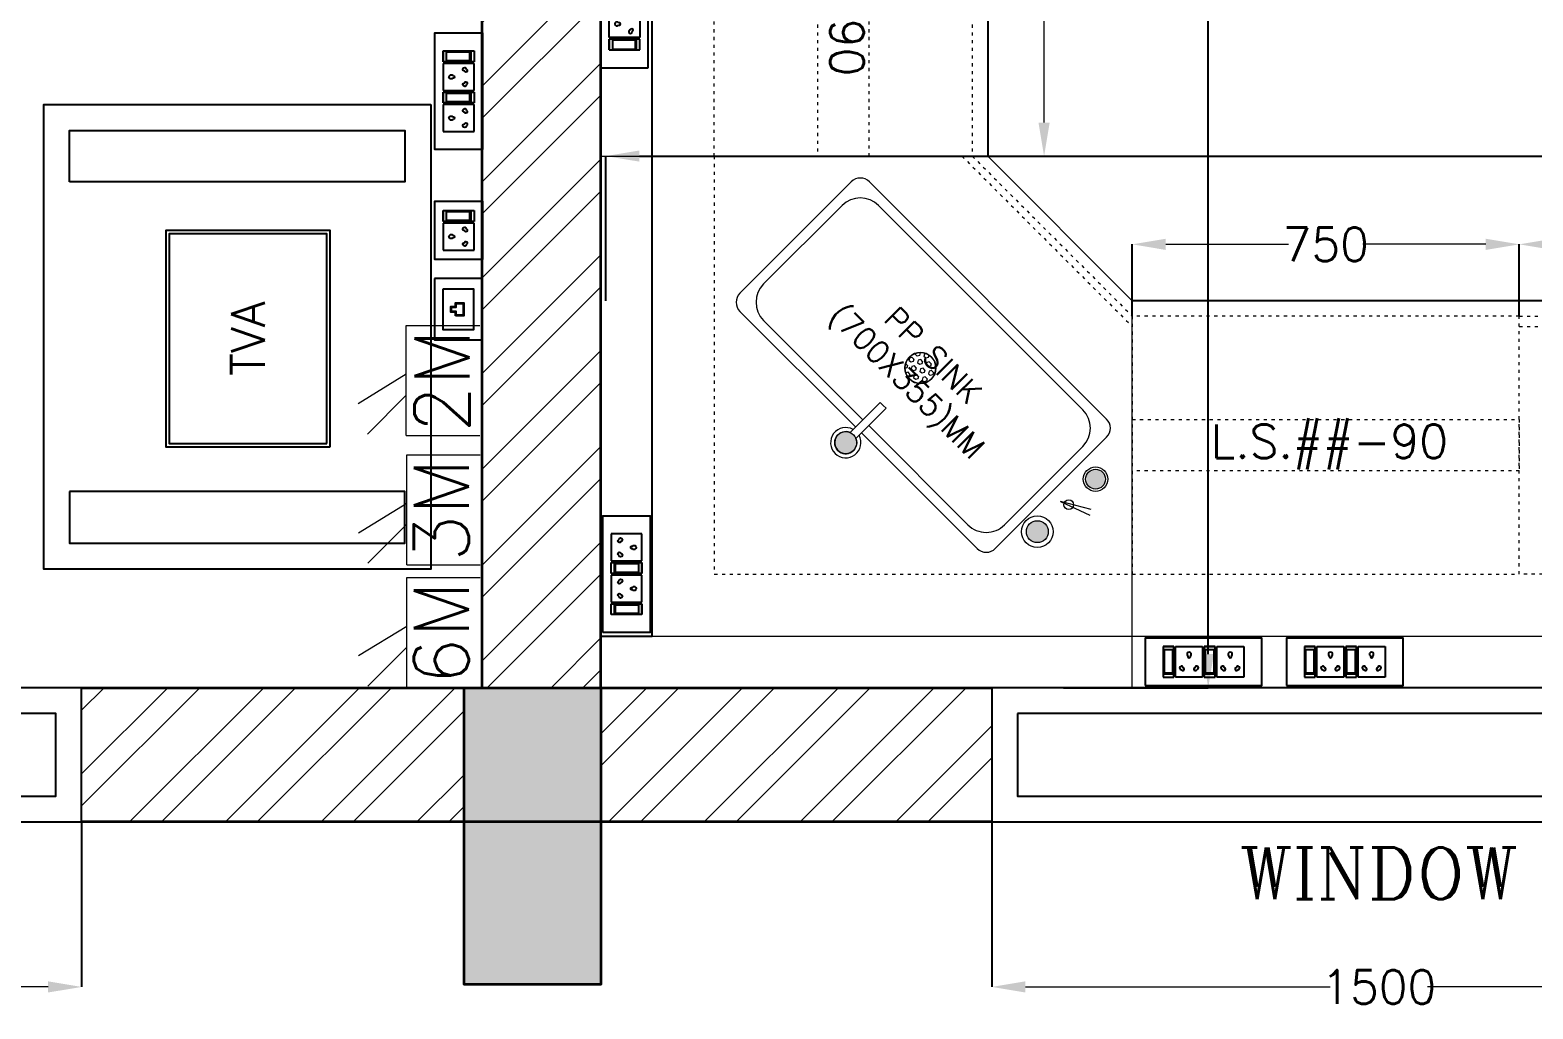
# Model space of a CAD drawing. Extents: x -52083 to 49512, y -145230 to 20224.
# Drawn here: x -37431 to -34519, y -20351 to -18454 of the extents above; entities that cross this region are included whole.
import ezdxf
from ezdxf.enums import TextEntityAlignment as Align

# ---------------------------------------------------------------- set-up
doc = ezdxf.new("R2010")
doc.units = 0
doc.header["$LTSCALE"] = 0.5
doc.header["$MEASUREMENT"] = 0
doc.header["$PDMODE"] = 32
doc.linetypes.add('ACAD_ISO03W100', pattern=[30, 12, -18])
for name, color, linetype, lineweight in [('3M Switch Board', 76, 'Continuous', 5), ('COL', 1, 'Continuous', 35), ('DIM', 3, 'Continuous', 5), ('Furniture', 30, 'Continuous', 13), ('Hatch-1', 8, 'Continuous', 5), ('Sa-Block Text', 7, 'Continuous', 18), ('wall-1', 7, 'Continuous', 35)]:
    doc.layers.add(name, color=color, linetype=linetype, lineweight=lineweight)
for name, color, linetype in [('LABOFAB', 7, 'Continuous'), ('PDF_Text', 5, 'Continuous'), ('SA-3MRP', 1, 'Continuous'), ('SA-6MRP', 1, 'Continuous'), ('SA-6MUP', 223, 'Continuous'), ('SA-FUR', 3, 'Continuous'), ('SA-Granite', 3, 'Continuous'), ('SA-Lan', 3, 'Continuous')]:
    doc.layers.add(name, color=color, linetype=linetype)
doc.styles.add('RomanS', font='romans.shx')
doc.styles.get("Standard").update_dxf_attribs({"font": 'romans.shx'})
doc.dimstyles.new('Sa-dim', dxfattribs={"dimtxt": 65, "dimasz": 65, "dimexe": 0, "dimexo": 0, "dimtad": 0, "dimdec": 0, "dimdsep": 46, "dimtxsty": 'Standard', "dimcen": 0, "dimclrd": 256, "dimclre": 7, "dimclrt": 1, "dimadec": 0, "dimazin": 0, "dimtfac": 1, "dimtdec": 0, "dimtmove": 0, "dimatfit": 3, "dimfxl": 1, "dimlwd": -1, "dimarcsym": 0})
pattern_1 = [(45, (5394.74, 2e-13), (-92.80777, 92.80777), []), (45, (5456.61, 2e-13), (-92.80777, 92.80777), [])]

# ---------------------------------------------------------------- blocks, each defined once
blk = doc.blocks.new('*U109')
at = {"color": 5}
blk.add_wipeout([(50, 400), (50, 240), (1450, 240), (1450, 400)], dxfattribs=at)
blk.add_wipeout([(0, 450), (0, 190), (1500, 190), (1500, 450)], dxfattribs=at)
for points in [[(0, 450), (0, 190), (1500, 190), (1500, 450)], [(50, 400), (50, 240), (1450, 240), (1450, 400)]]:
    blk.add_lwpolyline(points, close=True, dxfattribs=at)
blk = doc.blocks.new('*D411')
at = {"layer": 'Defpoints', "color": 0, "transparency": 16777216}
for p in [(-38831.5, -19988.3), (-37331.5, -19988.3), (-37331.5, -20308.2)]:
    blk.add_point(p, dxfattribs=at)
at = {"layer": 'DIM', "color": 7, "lineweight": -2, "transparency": 16777216}
for p, q in [((-38831.5, -19988.3), (-38831.5, -20308.2)), ((-37331.5, -19988.3), (-37331.5, -20308.2))]:
    blk.add_line(p, q, dxfattribs=at)
at = {"layer": 'DIM', "transparency": 16777216}
for p, q in [((-38766.5, -20308.2), (-38176, -20308.2)), ((-37396.5, -20308.2), (-37987, -20308.2))]:
    blk.add_line(p, q, dxfattribs=at)
for points in [[(-38766.5, -20297.4), (-38766.5, -20319), (-38831.5, -20308.2)], [(-37396.5, -20297.4), (-37396.5, -20319), (-37331.5, -20308.2)]]:
    blk.add_solid(points, dxfattribs=at)
at = {"layer": 'DIM', "color": 1, "transparency": 16777216, "insert": (-38081.5, -20308.2), "char_height": 65, "attachment_point": 5}
blk.add_mtext('1500', dxfattribs=at)
blk = doc.blocks.new('*D433')
at = {"layer": 'Defpoints', "color": 0, "transparency": 16777216}
for p in [(-35567.7, -19988.3), (-34067.7, -19988.3), (-34067.7, -20308.2)]:
    blk.add_point(p, dxfattribs=at)
at = {"layer": 'DIM', "color": 7, "lineweight": -2, "transparency": 16777216}
for p, q in [((-35567.7, -19988.3), (-35567.7, -20308.2)), ((-34067.7, -19988.3), (-34067.7, -20308.2))]:
    blk.add_line(p, q, dxfattribs=at)
at = {"layer": 'DIM', "transparency": 16777216}
for p, q in [((-35502.7, -20308.2), (-34912.2, -20308.2)), ((-34132.7, -20308.2), (-34723.2, -20308.2))]:
    blk.add_line(p, q, dxfattribs=at)
for points in [[(-35502.7, -20297.4), (-35502.7, -20319), (-35567.7, -20308.2)], [(-34132.7, -20297.4), (-34132.7, -20319), (-34067.7, -20308.2)]]:
    blk.add_solid(points, dxfattribs=at)
at = {"layer": 'DIM', "color": 1, "transparency": 16777216, "insert": (-34817.7, -20308.2), "char_height": 65, "attachment_point": 5}
blk.add_mtext('1500', dxfattribs=at)
blk = doc.blocks.new('*U92')
at = {"layer": 'SA-FUR', "color": 230, "linetype": 'ACAD_ISO03W100', "lineweight": 13}
for points in [[(750, 500), (0, 500), (0, 0), (750, 0)], [(750, 200), (0, 200), (0, 300), (750, 300)]]:
    blk.add_lwpolyline(points, close=True, dxfattribs=at)
at = {"layer": 'SA-FUR', "color": 7}
blk.add_attdef('TAG-2', text='', height=65, dxfattribs=at).set_placement((382.1, 224.8), align=Align.CENTER)
blk = doc.blocks.new('*D455')
at = {"layer": 'Defpoints', "color": 0, "transparency": 16777216}
for p in [(-34545.5, -18869.1), (-35295.5, -19008.3), (-34545.5, -19008.3)]:
    blk.add_point(p, dxfattribs=at)
at = {"layer": 'DIM', "color": 7, "lineweight": -2, "transparency": 16777216}
for p, q in [((-35295.5, -19008.3), (-35295.5, -18869.1)), ((-34545.5, -19008.3), (-34545.5, -18869.1))]:
    blk.add_line(p, q, dxfattribs=at)
at = {"layer": 'DIM', "transparency": 16777216}
for p, q in [((-35230.5, -18869.1), (-34992.6, -18869.1)), ((-34610.5, -18869.1), (-34848.5, -18869.1))]:
    blk.add_line(p, q, dxfattribs=at)
for points in [[(-35230.5, -18858.3), (-35230.5, -18880), (-35295.5, -18869.1)], [(-34610.5, -18858.3), (-34610.5, -18880), (-34545.5, -18869.1)]]:
    blk.add_solid(points, dxfattribs=at)
at = {"layer": 'DIM', "color": 1, "transparency": 16777216, "insert": (-34920.5, -18869.1), "char_height": 65, "attachment_point": 5}
blk.add_mtext('750', dxfattribs=at)
blk = doc.blocks.new('*U94')
at = {"layer": 'SA-FUR', "color": 230, "linetype": 'ACAD_ISO03W100', "lineweight": 13}
blk.add_line((750, 20), (0, 20), dxfattribs=at)
blk.add_lwpolyline([(0, 500), (750, 500), (750, 0), (0, 0)], close=True, dxfattribs=at)
at = {"layer": 'SA-FUR', "color": 7}
for tag, p in [('TAG-2', (375, 377.6)), ('TAG', (375, 250))]:
    blk.add_attdef(tag, text='', height=65, rotation=180, dxfattribs=at).set_placement(p, align=Align.CENTER)
blk = doc.blocks.new('*D456')
at = {"layer": 'Defpoints', "color": 0, "transparency": 16777216}
for p in [(-33795.5, -18869.1), (-34545.5, -19008.3), (-33795.5, -19008.3)]:
    blk.add_point(p, dxfattribs=at)
at = {"layer": 'DIM', "color": 7, "lineweight": -2, "transparency": 16777216}
for p, q in [((-34545.5, -19008.3), (-34545.5, -18869.1)), ((-33795.5, -19008.3), (-33795.5, -18869.1))]:
    blk.add_line(p, q, dxfattribs=at)
at = {"layer": 'DIM', "transparency": 16777216}
for p, q in [((-34480.5, -18869.1), (-34242.6, -18869.1)), ((-33860.5, -18869.1), (-34098.5, -18869.1))]:
    blk.add_line(p, q, dxfattribs=at)
for points in [[(-34480.5, -18858.3), (-34480.5, -18880), (-34545.5, -18869.1)], [(-33860.5, -18858.3), (-33860.5, -18880), (-33795.5, -18869.1)]]:
    blk.add_solid(points, dxfattribs=at)
at = {"layer": 'DIM', "color": 1, "transparency": 16777216, "insert": (-34170.5, -18869.1), "char_height": 65, "attachment_point": 5}
blk.add_mtext('750', dxfattribs=at)
blk = doc.blocks.new('*D464')
at = {"color": 7, "lineweight": -2, "transparency": 16777216}
for p, q in [((-36315.5, -18978.3), (-36315.5, -18698.1)), ((-27602.5, -18978.3), (-27602.5, -18698.1))]:
    blk.add_line(p, q, dxfattribs=at)
at = {"transparency": 16777216}
for p, q in [((-36250.5, -18698.1), (-32056.7, -18698.1)), ((-27667.5, -18698.1), (-31861.3, -18698.1))]:
    blk.add_line(p, q, dxfattribs=at)
for points in [[(-36250.5, -18687.2), (-36250.5, -18708.9), (-36315.5, -18698.1)], [(-27667.5, -18687.2), (-27667.5, -18708.9), (-27602.5, -18698.1)]]:
    blk.add_solid(points, dxfattribs=at)
at = {"layer": 'Defpoints', "color": 0, "transparency": 16777216}
for p in [(-27602.5, -18698.1), (-36315.5, -18978.3), (-27602.5, -18978.3)]:
    blk.add_point(p, dxfattribs=at)
at = {"color": 1, "transparency": 16777216, "insert": (-31959, -18698.1), "char_height": 65, "attachment_point": 5}
blk.add_mtext('8713', dxfattribs=at)
blk = doc.blocks.new('*U133')
at = {"ltscale": 300}
for p, q in [((-78.1, 29.8), (-78.1, -29.8)), ((-78.1, 29.8), (-78.1, -29.8)), ((-57.3, 29.8), (-78.1, 29.8)), ((-78.1, 29.8), (-57.3, 29.8)), ((-57.3, -29.8), (-57.3, 29.8)), ((-53.9, 29.8), (-1.7, 29.8)), ((-53.9, -29.8), (-53.9, 29.8)), ((-1.7, 29.8), (-1.7, -29.8)), ((1.7, 29.8), (1.7, -29.8)), ((1.7, 29.8), (1.7, -29.8)), ((22.5, 29.8), (1.7, 29.8)), ((1.7, 29.8), (22.5, 29.8)), ((22.5, -29.8), (22.5, 29.8)), ((25.9, -29.8), (25.9, 29.8)), ((25.9, 29.8), (78.1, 29.8)), ((78.1, 29.8), (78.1, -29.8)), ((-76.3, 23.3), (-76.3, -23.3)), ((-59.1, 23.3), (-76.3, 23.3)), ((-59.1, -23.3), (-59.1, 23.3)), ((3.5, 23.3), (3.5, -23.3)), ((20.7, 23.3), (3.5, 23.3)), ((20.7, -23.3), (20.7, 23.3)), ((-76.3, -21.2), (-59.1, -21.2)), ((-76.3, -23.3), (-59.1, -23.3)), ((3.5, -21.2), (20.7, -21.2)), ((3.5, -23.3), (20.7, -23.3)), ((-78.1, -29.8), (-57.3, -29.8)), ((-1.7, -29.8), (-53.9, -29.8)), ((1.7, -29.8), (22.5, -29.8)), ((78.1, -29.8), (25.9, -29.8))]:
    blk.add_line(p, q, dxfattribs=at)
blk.add_lwpolyline([(-113, -46), (113, -46), (113, 46), (-113, 46)], close=True, dxfattribs=at)
for centre, radius, start, end in [((-27.8, 14.7), 4.06, 307.1584, 232.8416), ((-27.8, 10.6), 2.59, 161.4031, 18.5969), ((52, 14.7), 4.06, 307.1584, 232.8416), ((52, 10.6), 2.59, 161.4031, 18.5969), ((-42.7, -11.6), 3.5, 5.2689, 272.51), ((-39.9, -14), 2.82, 202.6838, 75.0951), ((-15.7, -14), 2.82, 104.9049, 337.3162), ((-12.9, -11.6), 3.5, 267.49, 174.7311), ((37.1, -11.6), 3.5, 5.2689, 272.51), ((39.9, -14), 2.82, 202.6838, 75.0951), ((64.1, -14), 2.82, 104.9049, 337.3162), ((66.9, -11.6), 3.5, 267.49, 174.7311)]:
    blk.add_arc(centre, radius, start, end, dxfattribs=at)
at = {"layer": 'Sa-Block Text', "flags": 1}
for tag, p in [('PROJECTNAME', (102.4, 776)), ('FLOOR', (102.4, 686.5)), ('LABNAME', (102.4, 577)), ('ITEMNO:', (102.4, 479.7))]:
    blk.add_attdef(tag, text='', height=65, dxfattribs=at).set_placement(p, align=Align.MIDDLE_CENTER)
at = {"layer": 'Sa-Block Text'}
blk.add_attdef('CATALOGUE', text='', height=65, dxfattribs=at).set_placement((102.4, 360.5), align=Align.MIDDLE_CENTER)
blk = doc.blocks.new('*D469')
at = {"layer": 'Defpoints', "color": 0, "transparency": 16777216}
for p in [(-35605.5, -17948.3), (-35466.4, -17948.3), (-35605.5, -18698.3)]:
    blk.add_point(p, dxfattribs=at)
at = {"layer": 'DIM', "color": 7, "lineweight": -2, "transparency": 16777216}
for p, q in [((-35605.5, -17948.3), (-35466.4, -17948.3)), ((-35605.5, -18698.3), (-35466.4, -18698.3))]:
    blk.add_line(p, q, dxfattribs=at)
at = {"layer": 'DIM', "transparency": 16777216}
for p, q in [((-35466.4, -18013.3), (-35466.4, -18251.2)), ((-35466.4, -18633.3), (-35466.4, -18395.3))]:
    blk.add_line(p, q, dxfattribs=at)
for points in [[(-35477.2, -18013.3), (-35455.5, -18013.3), (-35466.4, -17948.3)], [(-35477.2, -18633.3), (-35455.5, -18633.3), (-35466.4, -18698.3)]]:
    blk.add_solid(points, dxfattribs=at)
at = {"layer": 'DIM', "color": 1, "transparency": 16777216, "insert": (-35466.4, -18323.3), "char_height": 65, "attachment_point": 5, "rotation": 90}
blk.add_mtext('750', dxfattribs=at)
blk = doc.blocks.new('*D473')
at = {"color": 7, "lineweight": -2, "transparency": 16777216}
for p, q in [((-35428.5, -15518.3), (-35148.3, -15518.3)), ((-35428.5, -19728.3), (-35148.3, -19728.3))]:
    blk.add_line(p, q, dxfattribs=at)
at = {"transparency": 16777216}
for p, q in [((-35148.3, -15583.3), (-35148.3, -17524.4)), ((-35148.3, -19663.3), (-35148.3, -17722.2))]:
    blk.add_line(p, q, dxfattribs=at)
for points in [[(-35159.1, -15583.3), (-35137.5, -15583.3), (-35148.3, -15518.3)], [(-35159.1, -19663.3), (-35137.5, -19663.3), (-35148.3, -19728.3)]]:
    blk.add_solid(points, dxfattribs=at)
at = {"layer": 'Defpoints', "color": 0, "transparency": 16777216}
for p in [(-35428.5, -15518.3), (-35148.3, -15518.3), (-35428.5, -19728.3)]:
    blk.add_point(p, dxfattribs=at)
at = {"color": 1, "transparency": 16777216, "insert": (-35148.3, -17623.3), "char_height": 65, "attachment_point": 5, "rotation": 90}
blk.add_mtext('4210', dxfattribs=at)
blk = doc.blocks.new('750MM CONER CABINET')
at = {"layer": 'LABOFAB', "color": 96, "lineweight": 13, "true_color": 0x008500}
for p, q in [((-280, 1030), (750, 1030)), ((-280, 1030), (-280, 280)), ((750, 1030), (750, 0)), ((0, 0), (-280, 280)), ((750, 0), (0, 0))]:
    blk.add_line(p, q, dxfattribs=at)
at = {"layer": 'LABOFAB', "color": 230, "linetype": 'ACAD_ISO03W100', "lineweight": 13}
for p, q in [((530, 810), (-280, 810)), ((530, 0), (530, 810)), ((50, 0), (-280, 330)), ((30, 0), (-280, 310))]:
    blk.add_line(p, q, dxfattribs=at)
blk = doc.blocks.new('PP SINK-700X355')
at = {"linetype": 'ByBlock', "lineweight": 5, "ltscale": 10}
blk.add_hatch(color=3, dxfattribs=at).paths.add_polyline_path([(-21.4, 389.9, 1), (21.4, 389.9, 1)])
at = {"linetype": 'ByBlock', "lineweight": 5}
h = blk.add_hatch(dxfattribs=at)
h.set_pattern_fill('HEX', color=3, scale=40, style=0)
h.set_pattern_definition([(1e-09, (-34097.917, -448425.806), (-2e-10, 8.66025404), [5, -10]), (120, (-34097.917, -448425.806), (-7.5, -4.33012702), [5, -10]), (60, (-34092.917, -448425.806), (-7.5, 4.33012702), [5, -10])])
h.paths.add_polyline_path([(-30, 185.2, 1), (30, 185.2, 1)])
at = {"color": 3, "linetype": 'ByBlock', "lineweight": 5}
for p, q in [((-8.1, 355), (-325, 355)), ((325, 355), (8.1, 355)), ((-350, 330), (-350, 25)), ((-8.1, 335), (-280, 335)), ((280, 335), (8.1, 335)), ((350, 25), (350, 330)), ((-330, 285), (-330, 70)), ((330, 70), (330, 285)), ((325, 0), (-325, 0)), ((280, 20), (-280, 20))]:
    blk.add_line(p, q, dxfattribs=at)
at = {"color": 3, "linetype": 'ByBlock', "lineweight": 5, "ltscale": 10}
for p, q in [((-8.1, 287.6), (-8.1, 370.1)), ((8.1, 287.6), (8.1, 370.1)), ((0, 287.6), (-8.1, 287.6)), ((0, 287.6), (8.1, 287.6))]:
    blk.add_line(p, q, dxfattribs=at)
blk.add_circle((0, 389.9), 21.4, dxfattribs=at)
at = {"color": 3, "linetype": 'ByBlock', "lineweight": 5}
blk.add_circle((0, 185.2), 30, dxfattribs=at)
at = {"color": 3, "linetype": 'ByBlock', "lineweight": 5, "ltscale": 10}
for radius, start, end in [(29.4, 285.896, 254.104), (21.4, 292.1607, 247.8393)]:
    blk.add_arc((0, 389.9), radius, start, end, dxfattribs=at)
at = {"color": 3, "linetype": 'ByBlock', "lineweight": 5}
for centre, radius, start, end in [((-325, 330), 25, 90, 180), ((325, 330), 25, 0, 90), ((-280, 285), 50, 90, 180), ((280, 285), 50, 0, 90), ((0, 185.2), 30, 0, 180), ((0, 185.2), 30, 180, 0), ((-280, 70), 50, 180, 270), ((280, 70), 50, 270, 0), ((-325, 25), 25, 180, 270), ((325, 25), 25, 270, 0)]:
    blk.add_arc(centre, radius, start, end, dxfattribs=at)
blk = doc.blocks.new('900 x 750 avt')
at = {"color": 30}
for points in [[(663.2, 195.3), (244.3, 195.3), (244.3, 513.2), (663.2, 513.2)], [(656.8, 201.6), (250.6, 201.6), (250.6, 506.8), (656.8, 506.8)]]:
    blk.add_lwpolyline(points, close=True, dxfattribs=at)
at = {"layer": 'SA-Granite', "color": 30}
for points in [[(0, 0), (900, 0), (900, 750), (0, 750)], [(150, 700), (50, 700), (50, 50), (150, 50)], [(750, 700), (850, 700), (850, 50), (750, 50)]]:
    blk.add_lwpolyline(points, close=True, dxfattribs=at)
at = {"insert": (453.7, 354.2), "char_height": 65, "width": 175.432, "attachment_point": 5}
blk.add_mtext('{\\C7;AVT}', dxfattribs=at)
blk = doc.blocks.new('3M-RP')
for p, q in [((18.3, 75.8), (18.3, 16.2)), ((18.3, 75.8), (18.3, 16.2)), ((39.1, 75.8), (18.3, 75.8)), ((18.3, 75.8), (39.1, 75.8)), ((20.1, 69.3), (20.1, 22.7)), ((37.3, 69.3), (20.1, 69.3)), ((37.3, 22.7), (37.3, 69.3)), ((39.1, 16.2), (39.1, 75.8)), ((42.5, 75.8), (94.7, 75.8)), ((42.5, 16.2), (42.5, 75.8)), ((94.7, 75.8), (94.7, 16.2)), ((18.3, 16.2), (39.1, 16.2)), ((20.1, 24.8), (37.3, 24.8)), ((20.1, 22.7), (37.3, 22.7)), ((94.7, 16.2), (42.5, 16.2))]:
    blk.add_line(p, q)
blk.add_lwpolyline([(0, 0), (113, 0), (113, 92), (0, 92)], close=True)
for centre, radius, start, end in [((68.6, 60.7), 4.06, 307.1584, 232.8416), ((53.7, 34.4), 3.5, 5.2689, 272.51), ((56.5, 32), 2.82, 202.6838, 75.0951), ((68.6, 56.6), 2.59, 161.4031, 18.5969), ((80.7, 32), 2.82, 104.9049, 337.3162), ((83.5, 34.4), 3.5, 267.49, 174.7311)]:
    blk.add_arc(centre, radius, start, end)
at = {"layer": 'Sa-Block Text', "flags": 1}
for tag, p in [('LAB', (56.5, 92)), ('ITEM', (56.5, -35)), ('CATALOGUE', (87, -160))]:
    blk.add_attdef(tag, text='', height=65, dxfattribs=at).set_placement(p, align=Align.MIDDLE_CENTER)
blk = doc.blocks.new('*U684')
for p, q in [((-78.1, 29.8), (-78.1, -29.8)), ((-78.1, 29.8), (-78.1, -29.8)), ((-57.3, 29.8), (-78.1, 29.8)), ((-78.1, 29.8), (-57.3, 29.8)), ((-57.3, -29.8), (-57.3, 29.8)), ((-53.9, 29.8), (-1.7, 29.8)), ((-53.9, -29.8), (-53.9, 29.8)), ((-1.7, 29.8), (-1.7, -29.8)), ((1.7, 29.8), (1.7, -29.8)), ((1.7, 29.8), (1.7, -29.8)), ((22.5, 29.8), (1.7, 29.8)), ((1.7, 29.8), (22.5, 29.8)), ((22.5, -29.8), (22.5, 29.8)), ((25.9, -29.8), (25.9, 29.8)), ((25.9, 29.8), (78.1, 29.8)), ((78.1, 29.8), (78.1, -29.8)), ((-76.3, 23.3), (-76.3, -23.3)), ((-59.1, 23.3), (-76.3, 23.3)), ((-59.1, -23.3), (-59.1, 23.3)), ((3.5, 23.3), (3.5, -23.3)), ((20.7, 23.3), (3.5, 23.3)), ((20.7, -23.3), (20.7, 23.3)), ((-76.3, -21.2), (-59.1, -21.2)), ((-76.3, -23.3), (-59.1, -23.3)), ((3.5, -21.2), (20.7, -21.2)), ((3.5, -23.3), (20.7, -23.3)), ((-78.1, -29.8), (-57.3, -29.8)), ((-1.7, -29.8), (-53.9, -29.8)), ((1.7, -29.8), (22.5, -29.8)), ((78.1, -29.8), (25.9, -29.8))]:
    blk.add_line(p, q)
blk.add_lwpolyline([(-113, -46), (113, -46), (113, 46), (-113, 46)], close=True)
for centre, radius, start, end in [((-27.8, 14.7), 4.06, 307.1584, 232.8416), ((-27.8, 10.6), 2.59, 161.4031, 18.5969), ((52, 14.7), 4.06, 307.1584, 232.8416), ((52, 10.6), 2.59, 161.4031, 18.5969), ((-42.7, -11.6), 3.5, 5.2689, 272.51), ((-39.9, -14), 2.82, 202.6838, 75.0951), ((-15.7, -14), 2.82, 104.9049, 337.3162), ((-12.9, -11.6), 3.5, 267.49, 174.7311), ((37.1, -11.6), 3.5, 5.2689, 272.51), ((39.9, -14), 2.82, 202.6838, 75.0951), ((64.1, -14), 2.82, 104.9049, 337.3162), ((66.9, -11.6), 3.5, 267.49, 174.7311)]:
    blk.add_arc(centre, radius, start, end)
at = {"layer": 'Sa-Block Text', "flags": 1}
for tag, p in [('PROJECTNAME', (14.8, 619.1)), ('FLOOR', (14.8, 529.6)), ('LABNAME', (14.8, 420.1)), ('ITEMNO:', (14.8, 322.8))]:
    blk.add_attdef(tag, text='', height=65, dxfattribs=at).set_placement(p, align=Align.MIDDLE_CENTER)
at = {"layer": 'Sa-Block Text'}
blk.add_attdef('CATALOGUE', text='', height=65, dxfattribs=at).set_placement((14.8, 173.9), align=Align.MIDDLE_CENTER)
blk = doc.blocks.new('*U685')
for points in [[(-59.4, 46), (59.4, 46), (59.4, -46), (-59.4, -46)], [(-39.1, 29.8), (39.1, 29.8), (39.1, -29.8), (-39.1, -29.8)], [(12.4, 5.6), (5.4, 5.6), (5.4, 14.6), (-5.4, 14.6), (-5.4, 5.6), (-12.4, 5.6), (-12.4, -10.5), (12.4, -10.5)], [(11.1, 4.3), (4.1, 4.3), (4.1, 13.4), (-4.1, 13.4), (-4.1, 4.3), (-11.1, 4.3), (-11.1, -9.2), (11.1, -9.2)]]:
    blk.add_lwpolyline(points, close=True)
at = {"layer": 'Sa-Block Text', "flags": 1}
for tag, p in [('PROJECTNAME', (15.2, 670.6)), ('FLOOR', (15.2, 581.1)), ('LABNAME', (15.2, 471.6)), ('ITEMNO:', (15.2, 374.3))]:
    blk.add_attdef(tag, text='', height=65, dxfattribs=at).set_placement(p, align=Align.MIDDLE_CENTER)
at = {"layer": 'Sa-Block Text'}
blk.add_attdef('CATALOGUE', text='', height=65, dxfattribs=at).set_placement((15.2, 223), align=Align.MIDDLE_CENTER)
blk = doc.blocks.new('*U130')
for p, q in [((-78.1, 29.8), (-78.1, -29.8)), ((-78.1, 29.8), (-78.1, -29.8)), ((-57.3, 29.8), (-78.1, 29.8)), ((-78.1, 29.8), (-57.3, 29.8)), ((-57.3, -29.8), (-57.3, 29.8)), ((-53.9, 29.8), (-1.7, 29.8)), ((-53.9, -29.8), (-53.9, 29.8)), ((-1.7, 29.8), (-1.7, -29.8)), ((1.7, 29.8), (1.7, -29.8)), ((1.7, 29.8), (1.7, -29.8)), ((22.5, 29.8), (1.7, 29.8)), ((1.7, 29.8), (22.5, 29.8)), ((22.5, -29.8), (22.5, 29.8)), ((25.9, -29.8), (25.9, 29.8)), ((25.9, 29.8), (78.1, 29.8)), ((78.1, 29.8), (78.1, -29.8)), ((-76.3, 23.3), (-76.3, -23.3)), ((-59.1, 23.3), (-76.3, 23.3)), ((-59.1, -23.3), (-59.1, 23.3)), ((3.5, 23.3), (3.5, -23.3)), ((20.7, 23.3), (3.5, 23.3)), ((20.7, -23.3), (20.7, 23.3)), ((-76.3, -21.2), (-59.1, -21.2)), ((-76.3, -23.3), (-59.1, -23.3)), ((3.5, -21.2), (20.7, -21.2)), ((3.5, -23.3), (20.7, -23.3)), ((-78.1, -29.8), (-57.3, -29.8)), ((-1.7, -29.8), (-53.9, -29.8)), ((1.7, -29.8), (22.5, -29.8)), ((78.1, -29.8), (25.9, -29.8))]:
    blk.add_line(p, q)
blk.add_lwpolyline([(-113, -46), (113, -46), (113, 46), (-113, 46)], close=True)
for centre, radius, start, end in [((-27.8, 14.7), 4.06, 307.1584, 232.8416), ((-27.8, 10.6), 2.59, 161.4031, 18.5969), ((52, 14.7), 4.06, 307.1584, 232.8416), ((52, 10.6), 2.59, 161.4031, 18.5969), ((-42.7, -11.6), 3.5, 5.2689, 272.51), ((-39.9, -14), 2.82, 202.6838, 75.0951), ((-15.7, -14), 2.82, 104.9049, 337.3162), ((-12.9, -11.6), 3.5, 267.49, 174.7311), ((37.1, -11.6), 3.5, 5.2689, 272.51), ((39.9, -14), 2.82, 202.6838, 75.0951), ((64.1, -14), 2.82, 104.9049, 337.3162), ((66.9, -11.6), 3.5, 267.49, 174.7311)]:
    blk.add_arc(centre, radius, start, end)
at = {"layer": 'Sa-Block Text', "flags": 1}
for tag, p in [('PROJECTNAME', (14.8, 619.1)), ('FLOOR', (14.8, 529.6)), ('LABNAME', (14.8, 420.1)), ('ITEMNO:', (14.8, 322.8))]:
    blk.add_attdef(tag, text='', height=65, dxfattribs=at).set_placement(p, align=Align.MIDDLE_CENTER)
at = {"layer": 'Sa-Block Text'}
blk.add_attdef('CATALOGUE', text='', height=65, dxfattribs=at).set_placement((14.8, 173.9), align=Align.MIDDLE_CENTER)

msp = doc.modelspace()

# ---------------------------------------------------------------- hatches: boundary and pattern name
at = {"layer": 'COL'}
h = msp.add_hatch(color=256, dxfattribs=at)
h.dxf.hatch_style = 1
h.paths.add_polyline_path([(-36325.5, -19728.3), (-36590.5, -19728.3), (-36590.5, -20303.3), (-36325.5, -20303.3)])
at = {"layer": 'Hatch-1'}
h = msp.add_hatch(dxfattribs=at)
h.set_pattern_fill('ANSI32,_O', color=256, scale=350)
h.set_pattern_definition(pattern_1)
h.paths.add_polyline_path([(-36555.5, -15443.3), (-36325.5, -15443.3), (-36325.5, -19728.3), (-36555.5, -19728.3)])
at = {"layer": 'LABOFAB', "lineweight": 13, "ltscale": 0.1}
h = msp.add_hatch(dxfattribs=at)
h.set_pattern_fill('HEX', color=5, scale=0.4, angle=381.7955)
h.set_pattern_definition([(201.79551034, (334197.0433, 232718.3592), (0.816739466, -2.042458481), [1.27, -2.54]), (321.79551034, (334197.0433, 232718.3592), (1.360451198, 1.728546366), [1.27, -2.54]), (261.79551034, (334195.864, 232717.8876), (2.177190664, -0.313912115), [1.27, -2.54])])
h.paths.add_polyline_path([(-35459.7, -19418.2, 1), (-35499.1, -19433.9, 1)])
h.paths.add_polyline_path([(-35384.4, -19331.3, 0.490237), (-35355.4, -19339.6), (-35369.1, -19305.2, 0.490237)])
h.paths.add_polyline_path([(-35355.4, -19339.6, 0.342069), (-35349, -19317.1, 0.342069), (-35369.1, -19305.2)])

# ---------------------------------------------------------------- linework, layer by layer
at = {"color": 3}
for p, q in [((-35575.5, -15518.3, 2637.8), (-35575.5, -18698.3, 2637.8)), ((-27602.5, -18978.3, 2637.8), (-35295.5, -18978.3, 2637.8))]:
    msp.add_line(p, q, dxfattribs=at)
at = {"color": 3, "elevation": 2637.8}
msp.add_lwpolyline([(-36325.5, -15513.3), (-36325.5, -19628.3), (-36225.8, -19628.3), (-36225.8, -15518.3)], dxfattribs=at)
at = {"layer": '3M Switch Board', "color": 84}
for p, q in [((-36702.3, -19026.7, 2637.8), (-36560.1, -19026.7, 2637.8)), ((-36702.3, -19239.9, 2637.8), (-36702.3, -19026.7, 2637.8)), ((-36702.3, -19121, 2637.8), (-36795.7, -19178.4, 2637.8)), ((-36702.3, -19161.5, 2637.8), (-36777.6, -19236.9, 2637.8)), ((-36702.3, -19239.9, 2637.8), (-36560.1, -19239.9, 2637.8)), ((-36701.5, -19276.9, 2637.8), (-36559.4, -19276.9, 2637.8)), ((-36701.5, -19490.1, 2637.8), (-36701.5, -19276.9, 2637.8)), ((-36701.5, -19371.3, 2637.8), (-36795, -19428.6, 2637.8)), ((-36701.5, -19411.7, 2637.8), (-36776.9, -19487.1, 2637.8)), ((-36701.5, -19490.1, 2637.8), (-36559.4, -19490.1, 2637.8)), ((-36701.5, -19515, 2637.8), (-36559.4, -19515, 2637.8)), ((-36701.5, -19728.3, 2637.8), (-36701.5, -19515, 2637.8)), ((-36701.5, -19609.4, 2637.8), (-36795, -19666.7, 2637.8)), ((-36701.5, -19649.9, 2637.8), (-36776.9, -19725.3, 2637.8)), ((-36701.5, -19728.3, 2637.8), (-36559.4, -19728.3, 2637.8))]:
    msp.add_line(p, q, dxfattribs=at)
at = {"layer": 'COL', "elevation": 2637.8}
msp.add_lwpolyline([(-36590.5, -19728.3), (-36325.5, -19728.3), (-36325.5, -20303.3), (-36590.5, -20303.3)], close=True, dxfattribs=at)
at = {"layer": 'Hatch-1', "elevation": 2637.8}
msp.add_lwpolyline([(-36555.5, -15393.3), (-36325.5, -15393.3), (-36325.5, -19728.3), (-36555.5, -19728.3)], close=True, dxfattribs=at)
at = {"layer": 'LABOFAB', "color": 5, "lineweight": 13, "elevation": 2637.8}
msp.add_lwpolyline([(-35375.3, -19383.2), (-35434.3, -19367.6), (-35377.8, -19394)], dxfattribs=at)
at = {"layer": 'LABOFAB', "color": 5, "lineweight": 13}
for centre, radius in [((-35366.7, -19324.2, 2637.8), 23.7), ((-35366.7, -19324.2, 2637.8), 19.1), ((-35418.5, -19373.7, 2637.8), 9.38), ((-35418.5, -19373.7, 2637.8), 9.38), ((-35479.4, -19426, 2637.8), 30.7), ((-35479.4, -19426, 2637.8), 21.2)]:
    msp.add_circle(centre, radius, dxfattribs=at)
at = {"layer": 'wall-1', "color": 7}
for p, q in [((-36555.5, -19728.3, 2637.8), (-36555.5, -15393.3, 2637.8)), ((-36325.5, -19728.3, 2637.8), (-36325.5, -15393.3, 2637.8))]:
    msp.add_line(p, q, dxfattribs=at)
at = {"layer": 'wall-1', "color": 7, "elevation": 2637.8}
msp.add_lwpolyline([(-36555.5, -19728.3), (-36555.5, -15393.3)], dxfattribs=at)
at = {"layer": 'wall-1', "elevation": 2637.8}
msp.add_lwpolyline([(-24057.5, -19988.3), (-46669.5, -19988.3), (-46669.5, -19728.3), (-24057.5, -19728.3)], close=True, dxfattribs=at)

# ---------------------------------------------------------------- block references
at = {"color": 4, "rotation": 135.0000000002904}
msp.add_blockref('PP SINK-700X355', (-35575, -18977.8, 2637.8), dxfattribs=at)
at = {"layer": 'SA-3MRP', "color": 7, "xscale": -1, "rotation": 90}
msp.add_blockref('3M-RP', (-36554.9, -18785.5, 2637.8), dxfattribs=at)
at = {"layer": 'SA-6MRP', "color": 7, "xscale": -1, "rotation": 270}
msp.add_blockref('*U133', (-36275.5, -19508.5, 2637.8), dxfattribs=at)
at = {"layer": 'SA-6MUP', "color": 7, "rotation": 90}
msp.add_blockref('*U130', (-36279.5, -18414.3, 2637.8), dxfattribs=at)
at = {"layer": 'SA-6MUP', "color": 7, "xscale": -1, "rotation": 90}
msp.add_blockref('*U684', (-36600.9, -18572.5, 2637.8), dxfattribs=at)
at = {"layer": 'SA-FUR'}
ref = msp.add_blockref('*U92', (-36105.5, -18698.3, 2637.8), dxfattribs=dict(at, xscale=-1, rotation=270))
ref.add_attrib('TAG-2', 'L.S.##-90', dxfattribs={"color": 7, "height": 65, "rotation": 270}).set_placement((-35880.7, -18313.8, 2637.8), align=Align.CENTER)
at = {"layer": 'SA-FUR', "color": 7, "xscale": -1, "rotation": 90}
msp.add_blockref('900 x 750 avt', (-36654.9, -18598.3, 2637.8), dxfattribs=at)
at = {"layer": 'SA-FUR'}
msp.add_blockref('*U92', (-35295.5, -19508.3, 2637.8), dxfattribs=at).add_auto_attribs({'TAG-2': 'L.S.##-90'})
at = {"layer": 'SA-FUR', "rotation": 180}
msp.add_blockref('*U94', (-33795.5, -19008.3, 2637.8), dxfattribs=at).add_auto_attribs({'TAG': 'M-##-90', 'TAG-2': '1D-2S'})
at = {"layer": 'SA-Lan', "color": 7, "xscale": -1, "rotation": 90}
msp.add_blockref('*U685', (-36601.5, -18995, 2637.8), dxfattribs=at)

# ---------------------------------------------------------------- texts
at = {"layer": '3M Switch Board', "color": 84}
for s, p in [('2M', (-36580.1, -19234.5, 2637.8)), ('3M', (-36581.2, -19484.8, 2637.8)), ('6M', (-36581.2, -19722.9, 2637.8))]:
    msp.add_text(s, height=106.61, rotation=90, dxfattribs=at).set_placement(p)
at = {"layer": 'LABOFAB', "color": 4, "lineweight": 13, "insert": (-35711.6, -19114.3, 2637.8), "char_height": 42.5, "width": 560, "attachment_point": 5, "rotation": 315}
msp.add_mtext('{\\C256;PP SINK\\P(700X355)MM}', dxfattribs=at)
at = {"layer": 'PDF_Text', "insert": (-34817.7, -20038.3, 2637.8), "char_height": 100, "attachment_point": 2, "style": 'RomanS'}
msp.add_mtext('{\\Fromanc|c0;WINDOW}', dxfattribs=at)

# ---------------------------------------------------------------- dimensions: what is measured, and where the dimension line sits
dim = msp.add_linear_dim(base=(-27602.5, -18698.1, 2637.8), p1=(-36315.5, -18978.3, 2637.8), p2=(-27602.5, -18978.3, 2637.8), dimstyle='Sa-dim')
dim.commit()
dim.dimension.update_dxf_attribs({"geometry": '*D464', "text_midpoint": (-31959, -18698.1, 2637.8)})
at = {"layer": 'DIM'}
dim = msp.add_linear_dim(base=(-35466.4, -17948.3, 2637.8), p1=(-35605.5, -18698.3, 2637.8), p2=(-35605.5, -17948.3, 2637.8), angle=90, dimstyle='Sa-dim', dxfattribs=at)
dim.commit()
dim.dimension.update_dxf_attribs({"geometry": '*D469', "text_midpoint": (-35466.4, -18323.3, 2637.8)})
for base, p1, p2, picture, middle in [((-34545.5, -18869.1, 2637.8), (-35295.5, -19008.3, 2637.8), (-34545.5, -19008.3, 2637.8), '*D455', (-34920.5, -18869.1, 2637.8)), ((-33795.5, -18869.1, 2637.8), (-34545.5, -19008.3, 2637.8), (-33795.5, -19008.3, 2637.8), '*D456', (-34170.5, -18869.1, 2637.8))]:
    dim = msp.add_linear_dim(base=base, p1=p1, p2=p2, dimstyle='Sa-dim', dxfattribs=at)
    dim.commit()
    dim.dimension.update_dxf_attribs({"geometry": picture, "text_midpoint": middle})

# ---------------------------------------------------------------- next in the draw order: block references
for p in [(-38831.5, -20178.3, 2637.8), (-35567.7, -20178.3, 2637.8)]:
    msp.add_blockref('*U109', p)

# ---------------------------------------------------------------- next in the draw order: hatches: boundary and pattern name
at = {"layer": 'Hatch-1'}
h = msp.add_hatch(dxfattribs=at)
h.set_pattern_fill('ANSI32,_O', color=256, scale=350)
h.set_pattern_definition(pattern_1)
h.paths.add_polyline_path([(-37331.5, -19988.3), (-36590.5, -19988.3), (-36590.5, -19728.3), (-37331.5, -19728.3)])
h = msp.add_hatch(dxfattribs=at)
h.set_pattern_fill('ANSI32,_O', color=256, scale=350)
h.set_pattern_definition(pattern_1)
h.paths.add_polyline_path([(-35567.7, -19988.3), (-36325.5, -19988.3), (-36325.5, -19728.3), (-35567.7, -19728.3)])

# ---------------------------------------------------------------- next in the draw order: linework, layer by layer
at = {"layer": 'Furniture', "elevation": 2637.8}
msp.add_lwpolyline([(-36325.5, -19628.3), (-27612.5, -19628.3), (-27612.5, -19728.3), (-36325.5, -19728.3)], close=True, dxfattribs=at)
at = {"layer": 'Hatch-1', "elevation": 2637.8}
for points in [[(-37331.5, -19988.3), (-36590.5, -19988.3), (-36590.5, -19728.3), (-37331.5, -19728.3)], [(-35567.7, -19988.3), (-36325.5, -19988.3), (-36325.5, -19728.3), (-35567.7, -19728.3)]]:
    msp.add_lwpolyline(points, close=True, dxfattribs=at)

# ---------------------------------------------------------------- next in the draw order: block references
at = {"color": 1, "rotation": 180}
msp.add_blockref('750MM CONER CABINET', (-35575.5, -18698.3, 2637.8), dxfattribs=at)
at = {"layer": 'SA-6MRP', "color": 7}
msp.add_blockref('*U133', (-34883.6, -19678.3, 2637.8), dxfattribs=at)
at = {"layer": 'SA-6MUP', "color": 7}
msp.add_blockref('*U130', (-35157.6, -19678.3, 2637.8), dxfattribs=at)

# ---------------------------------------------------------------- next in the draw order: dimensions: what is measured, and where the dimension line sits
dim = msp.add_linear_dim(base=(-35148.3, -15518.3, 2637.8), p1=(-35428.5, -19728.3, 2637.8), p2=(-35428.5, -15518.3, 2637.8), angle=90, dimstyle='Sa-dim')
dim.commit()
dim.dimension.update_dxf_attribs({"geometry": '*D473', "text_midpoint": (-35148.3, -17623.3, 2637.8)})
at = {"layer": 'DIM', "color": 7}
for base, p1, p2, picture, middle in [((-37331.5, -20308.2, 2637.8), (-38831.5, -19988.3, 2637.8), (-37331.5, -19988.3, 2637.8), '*D411', (-38081.5, -20308.2, 2637.8)), ((-34067.7, -20308.2, 2637.8), (-35567.7, -19988.3, 2637.8), (-34067.7, -19988.3, 2637.8), '*D433', (-34817.7, -20308.2, 2637.8))]:
    dim = msp.add_linear_dim(base=base, p1=p1, p2=p2, dimstyle='Sa-dim', dxfattribs=at)
    dim.commit()
    dim.dimension.update_dxf_attribs({"geometry": picture, "text_midpoint": middle})

doc.saveas('drawing.dxf')
